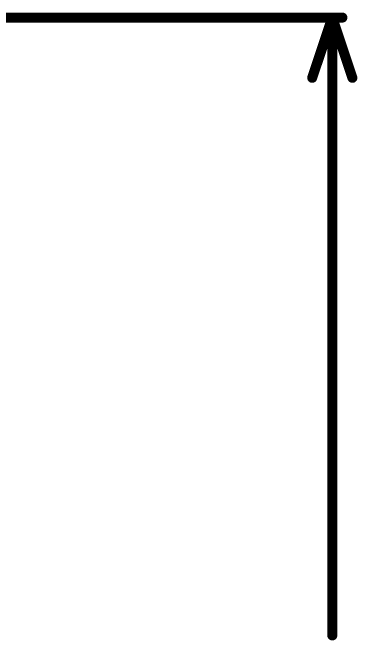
# Model space of a CAD drawing. Header units: inches. Extents: x -5 to 5450, y -4 to 5452.
# Drawn here: x 96.26 to 104.98, y 26.98 to 42.86 of the extents above; entities that cross this region are included whole.
import ezdxf

# ---------------------------------------------------------------- set-up
doc = ezdxf.new("R2010")
doc.units = ezdxf.units.IN
doc.layers.add('Top Overlay', color=2, linetype='Continuous')

msp = doc.modelspace()

# ---------------------------------------------------------------- linework, layer by layer
at = {"layer": 'Top Overlay', "const_width": 0.254}
for points in [[(90.916, 42.737), (104.597, 42.737)], [(103.835, 41.213), (104.343, 42.737)], [(104.343, 42.737), (104.851, 41.213)], [(104.343, 27.102), (104.343, 42.737)]]:
    msp.add_lwpolyline(points, dxfattribs=at)
at = {"layer": 'Top Overlay', "const_width": 0.127}
for points in [[(104.28, 42.737, 1), (104.407, 42.737, 1)], [(104.28, 42.737, 1), (104.407, 42.737, 1)], [(104.28, 42.737, 1), (104.407, 42.737, 1)], [(104.534, 42.737, 1), (104.661, 42.737, 1)], [(103.772, 41.213, 1), (103.899, 41.213, 1)], [(104.788, 41.213, 1), (104.915, 41.213, 1)], [(104.28, 27.102, 1), (104.407, 27.102, 1)]]:
    msp.add_lwpolyline(points, format="xyb", close=True, dxfattribs=at)

doc.saveas('drawing.dxf')
